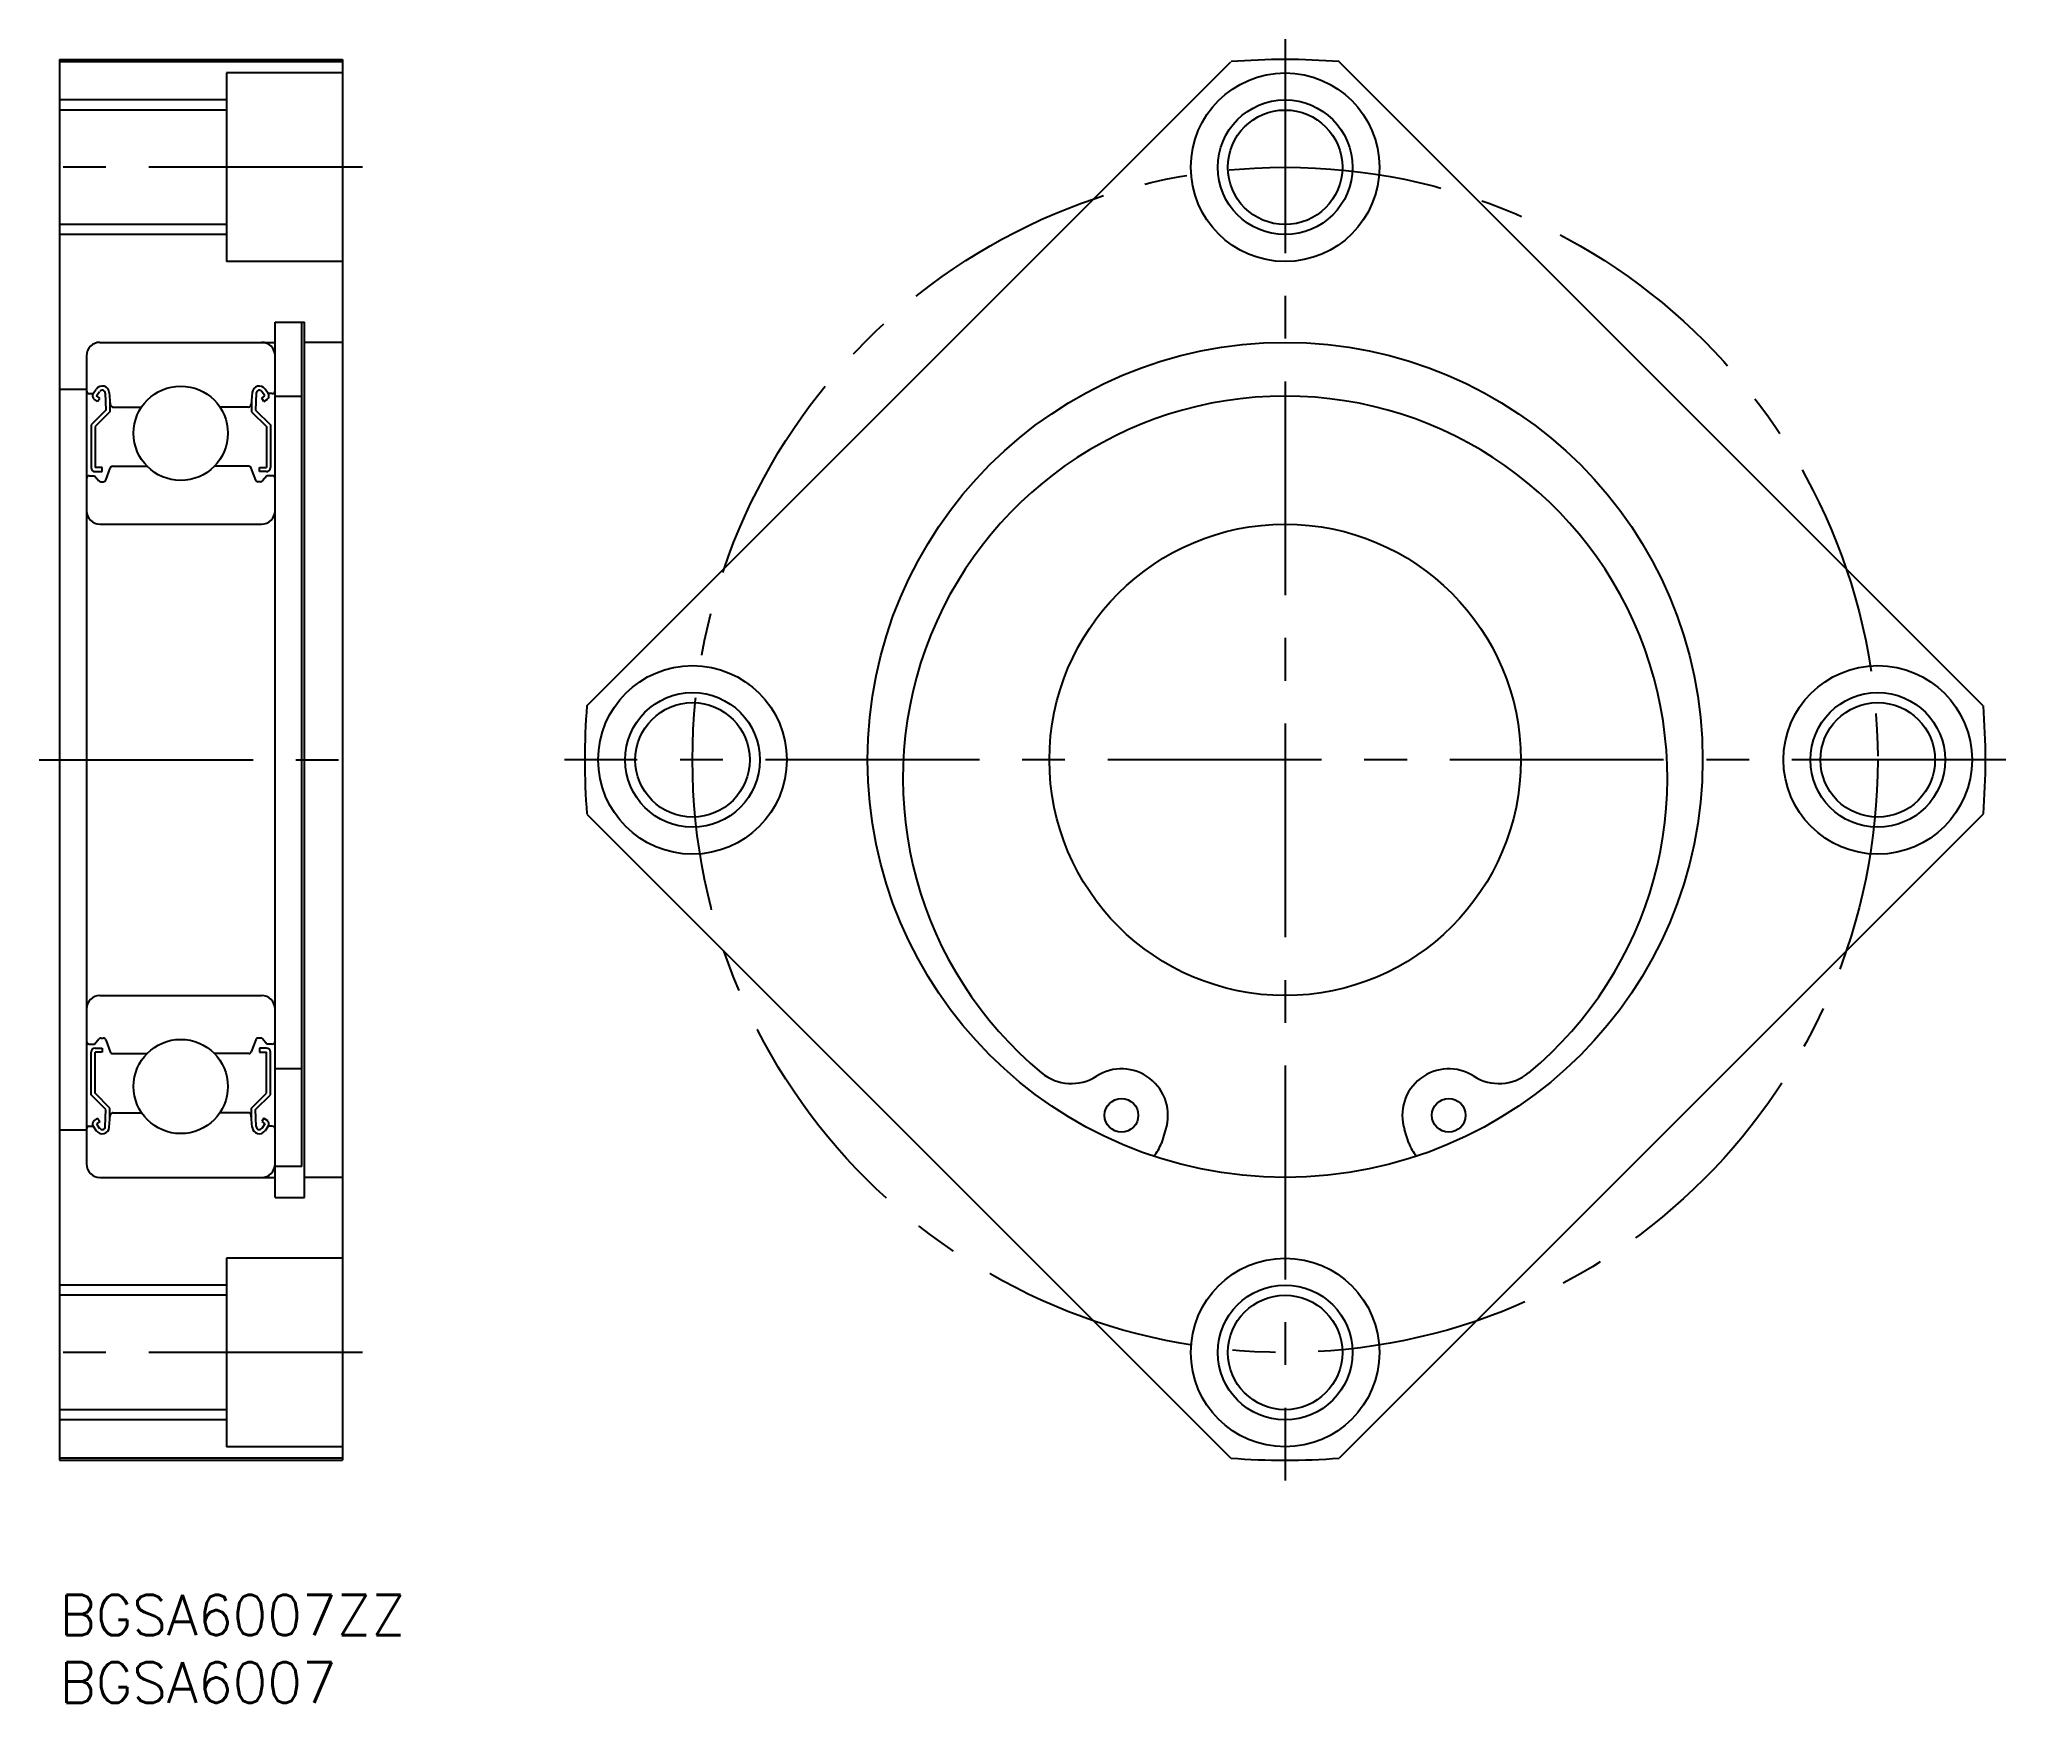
# Model space of a CAD drawing. Extents: x -1 to 144, y -8 to 115.
import ezdxf

# ---------------------------------------------------------------- set-up
doc = ezdxf.new("R2010")
doc.units = 0
doc.header["$LTSCALE"] = 0.5
doc.linetypes.add('CENTER', pattern=[50.8, 31.75, -6.35, 6.35, -6.35])
for name, color, linetype in [('MSM_CENTER', 1, 'CENTER'), ('MSM_CONTINUOUS', 7, 'CONTINUOUS'), ('MSM_NARROW', 5, 'CONTINUOUS'), ('MSM_PART_NUMBER', 7, 'CONTINUOUS')]:
    doc.layers.add(name, color=color, linetype=linetype)
doc.styles.get("Standard").update_dxf_attribs({"font": 'txt.shx', "height": 3, "bigfont": 'bigfont.shx'})

# ---------------------------------------------------------------- blocks, each defined once
blk = doc.blocks.new('*U4')
at = {"layer": 'MSM_PART_NUMBER'}
blk.add_text('BGSA6007ZZ', height=3, dxfattribs=at).set_placement((0, -3))
blk = doc.blocks.new('*U5')
at = {"layer": 'MSM_PART_NUMBER'}
blk.add_text('BGSA6007', height=3, dxfattribs=at).set_placement((0, -8))

msp = doc.modelspace()

# ---------------------------------------------------------------- linework, layer by layer
at = {"layer": 'MSM_CENTER'}
for p, q in [((91, 115.5), (91, 8.5)), ((22.5, 106), (-1.5, 106)), ((-1.5, 62), (22.5, 62)), ((144.5, 62), (37.5, 62)), ((22.5, 18), (-1.5, 18))]:
    msp.add_line(p, q, dxfattribs=at)
msp.add_circle((91, 62), 44, dxfattribs=at)
at = {"layer": 'MSM_CONTINUOUS'}
for p, q in [((0, 114), (0, 10)), ((0, 114), (21, 114)), ((21, 114), (21, 10)), ((21, 113.84), (0, 113.84)), ((12.4, 113), (12.4, 99)), ((21, 113), (12.4, 113)), ((39.16, 66.02), (86.98, 113.84)), ((142.84, 66.02), (95.02, 113.84)), ((12.4, 110.25), (0, 110.25)), ((12.4, 101.75), (0, 101.75)), ((21, 99), (12.4, 99)), ((16, 29.5), (16, 94.5)), ((16, 94.5), (18.2, 94.5)), ((18, 31.82, -0.5), (18, 94.5, -0.5)), ((18.2, 29.5), (18.2, 94.5)), ((2, 92), (2, 32)), ((3, 93), (16, 93)), ((21, 93), (18.2, 93)), ((2, 89.5), (0, 89.5)), ((2.2, 89.2), (2.5, 89.2)), ((2.5, 89.2), (2.73, 89.53)), ((2.75, 89.03), (2.98, 89.36)), ((3.4, 89.23), (3.44, 87.97)), ((3.69, 89.27), (3.77, 88.38)), ((14.31, 89.27), (14.23, 88.38)), ((14.6, 89.23), (14.56, 87.97)), ((15.25, 89.03), (15.02, 89.36)), ((15.5, 89.2), (15.27, 89.53)), ((15.8, 89.2), (15.5, 89.2)), ((3.44, 87.97), (2.34, 86.87)), ((2.82, 88.61), (2.57, 88.78)), ((3.74, 87.85), (2.64, 86.75)), ((2.99, 88.85), (2.75, 89.03)), ((2.82, 88.61), (2.99, 88.85)), ((3.74, 88.72), (3.74, 87.85)), ((3.97, 88.2), (6.09, 88.2)), ((14.03, 88.2), (11.91, 88.2)), ((14.26, 88.72), (14.26, 87.85)), ((14.26, 87.85), (15.36, 86.75)), ((14.56, 87.97), (15.66, 86.87)), ((15.01, 88.85), (15.25, 89.03)), ((15.18, 88.61), (15.01, 88.85)), ((15.18, 88.61), (15.43, 88.78)), ((16, 89), (18, 89)), ((2.34, 86.87), (2.34, 83.7)), ((2.64, 86.75), (2.64, 83.7)), ((15.36, 86.75), (15.36, 83.7)), ((15.66, 86.87), (15.66, 83.7)), ((3.16, 83.7), (2.64, 83.7)), ((2.64, 83.4), (3.16, 83.4)), ((3.16, 83.4), (3.16, 83.7)), ((3.43, 82.78), (3.76, 83.67)), ((3.95, 83.8), (6.5, 83.8)), ((14.05, 83.8), (11.5, 83.8)), ((14.57, 82.78), (14.24, 83.67)), ((14.84, 83.4), (14.84, 83.7)), ((14.84, 83.7), (15.36, 83.7)), ((15.36, 83.4), (14.84, 83.4)), ((2.2, 83.1), (2.6, 83.1)), ((2.6, 83.1), (2.92, 82.72)), ((3.07, 82.65), (3.25, 82.65)), ((14.93, 82.65), (14.75, 82.65)), ((15.4, 83.1), (15.08, 82.72)), ((15.8, 83.1), (15.4, 83.1)), ((3, 79.5), (15, 79.5)), ((39.16, 57.98), (86.98, 10.16)), ((142.84, 57.98), (95.02, 10.16)), ((3, 44.5), (15, 44.5)), ((2.2, 40.9), (2.6, 40.9)), ((2.6, 40.9), (2.92, 41.28)), ((3.07, 41.35), (3.25, 41.35)), ((3.43, 41.22), (3.76, 40.33)), ((14.57, 41.22), (14.24, 40.33)), ((14.93, 41.35), (14.75, 41.35)), ((15.4, 40.9), (15.08, 41.28)), ((15.8, 40.9), (15.4, 40.9)), ((2.34, 37.13), (2.34, 40.3)), ((2.64, 40.6), (3.16, 40.6)), ((2.64, 37.25), (2.64, 40.3)), ((3.16, 40.3), (2.64, 40.3)), ((3.16, 40.6), (3.16, 40.3)), ((3.95, 40.2), (6.5, 40.2)), ((14.05, 40.2), (11.5, 40.2)), ((14.84, 40.6), (14.84, 40.3)), ((15.36, 40.6), (14.84, 40.6)), ((14.84, 40.3), (15.36, 40.3)), ((15.36, 37.25), (15.36, 40.3)), ((15.66, 37.13), (15.66, 40.3)), ((18, 39.06), (16, 39.06)), ((3.44, 36.03), (2.34, 37.13)), ((3.74, 36.15), (2.64, 37.25)), ((14.26, 36.15), (15.36, 37.25)), ((14.56, 36.03), (15.66, 37.13)), ((2.82, 35.39), (2.57, 35.22)), ((2.99, 35.15), (2.75, 34.97)), ((2.82, 35.39), (2.99, 35.15)), ((3.4, 34.77), (3.44, 36.03)), ((3.69, 34.73), (3.77, 35.62)), ((3.74, 35.28), (3.74, 36.15)), ((3.97, 35.8), (6.09, 35.8)), ((14.03, 35.8), (11.91, 35.8)), ((14.31, 34.73), (14.23, 35.62)), ((14.26, 35.28), (14.26, 36.15)), ((14.6, 34.77), (14.56, 36.03)), ((15.18, 35.39), (15.01, 35.15)), ((15.01, 35.15), (15.25, 34.97)), ((15.18, 35.39), (15.43, 35.22)), ((2, 34.5), (0, 34.5)), ((2.2, 34.8), (2.5, 34.8)), ((2.5, 34.8), (2.73, 34.47)), ((2.75, 34.97), (2.98, 34.64)), ((15.25, 34.97), (15.02, 34.64)), ((15.5, 34.8), (15.27, 34.47)), ((15.8, 34.8), (15.5, 34.8)), ((82.13, 34.55), (81.81, 33.55)), ((100.19, 33.55), (99.87, 34.55)), ((3, 31), (16, 31)), ((18, 31.82), (16, 31.82)), ((21, 31), (18.2, 31)), ((16, 29.5), (18.2, 29.5)), ((21, 25), (12.4, 25)), ((12.4, 25), (12.4, 11)), ((12.4, 22.25), (0, 22.25)), ((12.4, 13.75), (0, 13.75)), ((21, 11), (12.4, 11)), ((21, 10.16), (0, 10.16)), ((0, 10), (21, 10))]:
    msp.add_line(p, q, dxfattribs=at)
for centre, radius in [((91, 106), 7), ((91, 106), 4.25), ((91, 62), 31), ((9, 86.25), 3.5), ((91, 62), 17.5), ((47, 62), 7), ((135, 62), 7), ((47, 62), 4.25), ((135, 62), 4.25), ((9, 37.75), 3.5), ((78.85, 35.61), 1.25), ((103.15, 35.61), 1.25), ((91, 18), 7), ((91, 18), 4.25)]:
    msp.add_circle(centre, radius, dxfattribs=at)
for centre, radius, start, end in [((91, 62), 52, 85.5697, 94.4303), ((3, 92), 1, 90, 180), ((15, 92), 1, 0, 90), ((2.2, 89.4), 0.2, 180, 270), ((2.75, 89.03), 0.3, 144.9356, 235.0377), ((3.17, 89.23), 0.53, 5.0651, 144.9356), ((3.17, 89.22), 0.23, 2.1311, 144.9356), ((14.83, 89.23), 0.53, 35.0644, 174.9349), ((14.83, 89.22), 0.23, 35.0644, 177.8689), ((15.25, 89.03), 0.3, 304.9623, 35.0644), ((15.8, 89.4), 0.2, 270, 0), ((3.97, 88.4), 0.2, 185.0651, 270), ((14.03, 88.4), 0.2, 270, 354.9349), ((91, 60.63), 28.38, 309.5855, 230.4145), ((2.64, 83.7), 0.3, 180, 270), ((3.95, 83.6), 0.2, 90, 159.9703), ((14.05, 83.6), 0.2, 20.0297, 90), ((15.36, 83.7), 0.3, 270, 0), ((2.2, 82.9), 0.2, 90, 180), ((3.07, 82.85), 0.2, 219.9991, 270), ((3.25, 82.85), 0.2, 270, 339.9703), ((14.75, 82.85), 0.2, 200.0297, 270), ((14.93, 82.85), 0.2, 270, 320.0009), ((15.8, 82.9), 0.2, 0, 90), ((3, 80.5), 1, 180, 270), ((15, 80.5), 1, 270, 0), ((91, 62), 52, 175.5697, 184.4303), ((91, 62), 52, 355.5697, 4.4303), ((3, 43.5), 1, 90, 180), ((15, 43.5), 1, 0, 90), ((2.2, 41.1), 0.2, 180, 270), ((3.07, 41.15), 0.2, 90, 140.0009), ((3.25, 41.15), 0.2, 20.0297, 90), ((14.75, 41.15), 0.2, 90, 159.9703), ((14.93, 41.15), 0.2, 39.9991, 90), ((15.8, 41.1), 0.2, 270, 0), ((2.64, 40.3), 0.3, 90, 180), ((3.95, 40.4), 0.2, 200.0297, 270), ((14.05, 40.4), 0.2, 270, 339.9703), ((15.36, 40.3), 0.3, 0, 90), ((75.12, 41.42), 3.45, 230.4145, 302.7519), ((78.85, 35.61), 3.45, 342.0968, 122.7519), ((103.15, 35.61), 3.45, 57.2481, 197.9032), ((106.88, 41.42), 3.45, 237.2481, 309.5855), ((2.75, 34.97), 0.3, 124.9623, 215.0644), ((3.97, 35.6), 0.2, 90, 174.9349), ((14.03, 35.6), 0.2, 5.0651, 90), ((15.25, 34.97), 0.3, 324.9356, 55.0377), ((2.2, 34.6), 0.2, 90, 180), ((3.17, 34.77), 0.53, 215.0644, 354.9349), ((3.17, 34.78), 0.23, 215.0644, 357.8689), ((14.83, 34.77), 0.53, 185.0651, 324.9356), ((14.83, 34.78), 0.23, 182.1311, 324.9356), ((15.8, 34.6), 0.2, 0, 90), ((79.43, 34.32), 2.5, 315.909, 342.0968), ((102.57, 34.32), 2.5, 197.9032, 224.091), ((3, 32), 1, 180, 270), ((15, 32), 1, 270, 0), ((91, 62), 52, 265.5697, 274.4303)]:
    msp.add_arc(centre, radius, start, end, dxfattribs=at)
at = {"layer": 'MSM_NARROW'}
for p, q in [((12.4, 111), (0, 111)), ((12.4, 101), (0, 101)), ((12.4, 23), (0, 23)), ((12.4, 13), (0, 13))]:
    msp.add_line(p, q, dxfattribs=at)
for centre in [(91, 106), (47, 62), (135, 62), (91, 18)]:
    msp.add_circle(centre, 5, dxfattribs=at)

# ---------------------------------------------------------------- block references
at = {"layer": 'MSM_CONTINUOUS'}
for name in ['*U4', '*U5']:
    msp.add_blockref(name, (0, 0), dxfattribs=at)

doc.saveas('drawing.dxf')
